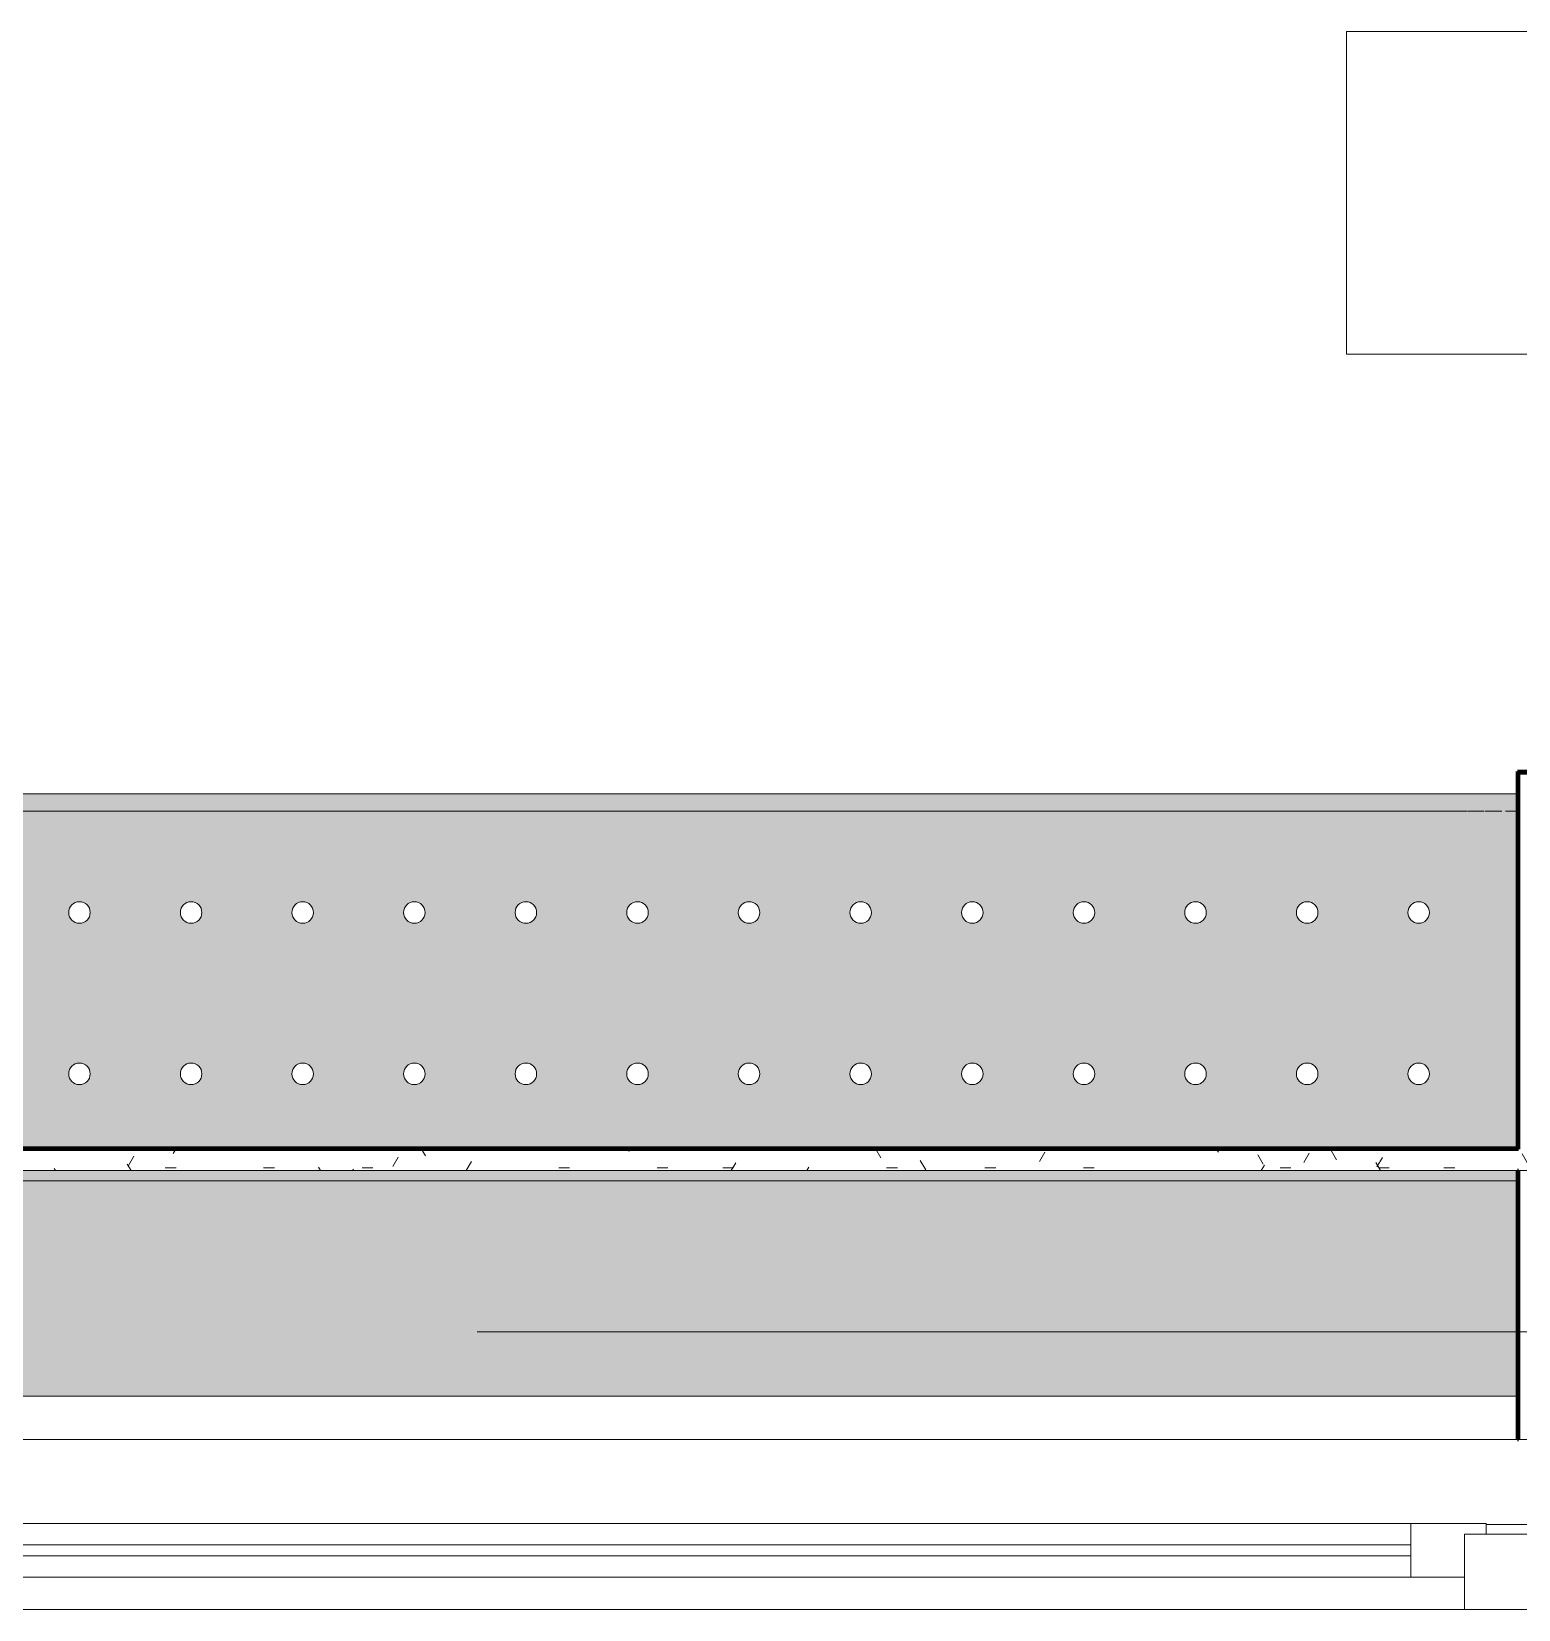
# Model space of a CAD drawing. Header units: millimetres. Extents: x 81731 to 272849, y -8553 to 29000.
# Drawn here: x 111128 to 112510, y -258 to 1209 of the extents above; entities that cross this region are included whole.
import ezdxf

# ---------------------------------------------------------------- set-up
doc = ezdxf.new("R2010")
doc.units = ezdxf.units.MM
doc.linetypes.add('Осевая', pattern=[3175, 635, -476.25, 1587.5, -476.25])
for name, color, linetype, lineweight in [('A-GLAZ', 7, 'Continuous', 9), ('A-GLAZ-1', 7, 'Continuous', 13), ('A-WALL-IDEN', 7, 'Continuous', 9), ('I-WALL', 7, 'Continuous', 9), ('Оси-2', 7, 'Осевая', 9)]:
    doc.layers.add(name, color=color, linetype=linetype, lineweight=lineweight)
for name, color, linetype, lineweight, true_color in [('A-WALL-1', 7, 'Continuous', 9, 0xc0c0c0), ('I-WALL-17', 7, 'Continuous', 80, 0xffd2ff), ('I-WALL-4', 7, 'Continuous', 9, 0xc0c0c0), ('I-WALL-7', 7, 'Continuous', 80, 0xff80c0), ('S-WALL-ANLY', 7, 'Continuous', 13, 0x008040), ('Знаки-1', 9, 'Continuous', 9, 0x808080), ('Знаки-2', 7, 'Continuous', 9, 0xc1bbaf), ('Знаки-4', 7, 'Continuous', 9, 0xaba79f), ('Знаки-5', 7, 'Continuous', 9, 0xd4ccbd), ('Знаки-6', 7, 'Continuous', 9, 0xd1cabb), ('Знаки-7', 7, 'Continuous', 9, 0xccc5b7)]:
    doc.layers.add(name, color=color, linetype=linetype, lineweight=lineweight, true_color=true_color)
doc.layers.add('Знаки-3', color=7, linetype='Continuous', lineweight=9, transparency=0.5)

# ---------------------------------------------------------------- blocks, each defined once
blk = doc.blocks.new('120_Окно_СКБ_2Ст_Фрамуга сверху - 120_Окно_СКБ_2Ст_2300х2500_h_ ДОО-22877051-План отделки стен 2 этажа в осях 23-33')
at = {"layer": 'A-GLAZ'}
for p, q in [((1150, 83), (-1150, 83)), ((-1080, 83), (1080, 83)), ((-1030, 33), (470, 33)), ((640, 33), (1030, 33)), ((470, 23), (-1030, 23)), ((1030, 23), (640, 23)), ((-1150, 13), (-1100, 13)), ((540, 13), (570, 13)), ((540, 13), (570, 13)), ((1100, 13), (1150, 13))]:
    blk.add_line(p, q, dxfattribs=at)
at = {"layer": 'A-GLAZ-1'}
for p, q in [((-1150, 13), (-1150, 83)), ((-1150, 83), (-1080, 83)), ((-1080, 83), (-1080, 13)), ((520, 13), (520, 83)), ((520, 83), (590, 83)), ((590, 83), (590, 13)), ((1080, 13), (1080, 83)), ((1080, 83), (1150, 83)), ((1150, 83), (1150, 13)), ((520, 53), (-1080, 53)), ((-1080, 53), (-1080, 13)), ((-1030, 3), (-1030, 53)), ((470, 3), (470, 53)), ((520, 13), (520, 53)), ((1080, 53), (590, 53)), ((590, 53), (590, 13)), ((640, 3), (640, 53)), ((1030, 3), (1030, 53)), ((1080, 13), (1080, 53)), ((-1080, 13), (-1150, 13)), ((-1080, 13), (-1100, 13)), ((-1100, 13), (-1100, 3)), ((-1100, 3), (540, 3)), ((540, 3), (-1100, 3)), ((590, 13), (520, 13)), ((540, 13), (520, 13)), ((540, 3), (540, 13)), ((590, 13), (570, 13)), ((570, 13), (570, 3)), ((570, 3), (1100, 3)), ((1100, 3), (570, 3)), ((1150, 13), (1080, 13)), ((1100, 13), (1080, 13)), ((1100, 3), (1100, 13))]:
    blk.add_line(p, q, dxfattribs=at)
blk = doc.blocks.new('Зашивка радиатора_ с перфорацией М7_1 - Зашивка радиатора_ с перфорацией М7_1-31137119-План отделки стен 2 этажа в осях 23-33')
at = {"layer": 'Знаки-3'}
for points in [[(1703.8, 380), (-370, 380), (-370, 180), (1889.8, 180), (1889.8, 380)], [(1877.3, -163.9), (-370, -163.9), (-370, -179.9), (1890, -179.9), (1890, -163.9), (1877.7, -163.9)], [(-235, -163.9), (-260, -164.5), (-259.3, -179.9), (-220, -179.9), (-220.7, -163.9), (-234.8, -163.9)], [(-235.6, -163.9), (-250, -163.9), (-249.7, -179.9), (-230, -179.9), (-230.3, -163.9), (-235, -163.9)], [(-160, -163.9), (-159.3, -179.9), (-120, -179.9), (-120.7, -163.9), (-159.3, -163.9)], [(-149.7, -163.9), (-150, -163.9), (-149.7, -179.9), (-130, -179.9), (-130.3, -163.9), (-148.7, -163.9)], [(-149.7, -163.9), (-150, -163.9), (-149.7, -179.9), (-130, -179.9), (-130.3, -163.9), (-148.7, -163.9)], [(-60, -163.9), (-59.3, -179.9), (-20, -179.9), (-20.7, -163.9), (-59.3, -163.9)], [(-49.7, -163.9), (-50, -163.9), (-49.7, -179.9), (-30, -179.9), (-30.3, -163.9), (-48.7, -163.9)], [(55, -163.9), (40, -163.9), (40.7, -179.9), (80, -179.9), (79.3, -163.9), (57.4, -163.9)], [(52.9, -163.9), (50, -163.9), (50.3, -179.9), (70, -179.9), (69.7, -163.9), (55, -163.9)], [(150.3, -163.9), (140, -163.9), (140.7, -179.9), (180, -179.9), (179.3, -163.9), (151.3, -163.9)], [(152.9, -163.9), (150, -163.9), (150.3, -179.9), (170, -179.9), (169.7, -163.9), (155, -163.9)], [(160, -163.9), (150, -163.9), (150.3, -179.9), (170, -179.9), (169.7, -163.9), (162.6, -163.9)], [(240, -163.9), (240.7, -179.9), (280, -179.9), (279.3, -163.9), (240.7, -163.9)], [(252.9, -163.9), (250, -163.9), (250.3, -179.9), (270, -179.9), (269.7, -163.9), (254.8, -163.9)], [(351.3, -163.9), (340, -163.9), (340.7, -179.9), (380, -179.9), (379.3, -163.9), (352.9, -163.9)], [(360, -163.9), (350, -163.9), (350.3, -179.9), (370, -179.9), (369.7, -163.9), (362.6, -163.9)], [(440, -163.9), (440.7, -179.9), (480, -179.9), (479.3, -163.9), (440.7, -163.9)], [(450.3, -163.9), (450, -163.9), (450.3, -179.9), (470, -179.9), (469.7, -163.9), (451.3, -163.9)], [(450.3, -163.9), (450, -163.9), (450.3, -179.9), (470, -179.9), (469.7, -163.9), (451.3, -163.9)], [(554.8, -163.9), (540, -163.9), (540.7, -179.9), (580, -179.9), (579.3, -163.9), (560, -163.9)], [(570, -163.9), (550, -163.9), (550.3, -179.9), (570, -179.9)], [(640, -163.9), (640.7, -179.9), (680, -179.9), (679.3, -163.9), (640.7, -163.9)], [(650.3, -163.9), (650, -163.9), (650.3, -179.9), (670, -179.9), (669.7, -163.9), (651.3, -163.9)], [(740, -163.9), (740.7, -179.9), (780, -179.9), (779.3, -163.9), (740.7, -163.9)], [(767.1, -163.9), (750, -163.9), (750.3, -179.9), (770, -179.9), (769.7, -163.9), (768.7, -163.9)], [(767.1, -163.9), (750, -163.9), (750.3, -179.9), (770, -179.9), (769.7, -163.9), (768.7, -163.9)], [(840, -163.9), (840.7, -179.9), (880, -179.9), (879.3, -163.9), (840.7, -163.9)], [(854.8, -163.9), (850, -163.9), (850.3, -179.9), (870, -179.9), (869.7, -163.9), (855, -163.9)], [(940, -163.9), (940.7, -179.9), (980, -179.9), (979.3, -163.9), (940.7, -163.9)], [(950.3, -163.9), (950, -163.9), (950.3, -179.9), (970, -179.9), (969.7, -163.9), (951.3, -163.9)]]:
    blk.add_hatch(color=256, dxfattribs=at).paths.add_polyline_path(points)
h = blk.add_hatch(color=256, dxfattribs=at)
h.paths.add_polyline_path([(1869.1, 170.4), (1889.8, 170.4), (1889.8, 179.9)])
h.paths.add_polyline_path([(1889.8, 180), (-370, 180), (-370, 170.4), (1869.1, 170.4), (1889.8, 180)])
h.paths.add_polyline_path([(-236.9, 150.4), (-370, 150.4), (-370, -179.9), (1890, -179.9), (1890, 150.4), (-235.6, 150.4)])
h.paths.add_polyline_path([(1382.5, 90.4), (1387.5, 89), (1391.2, 85.4), (1392.5, 80.4), (1391.2, 75.4), (1387.5, 71.7), (1382.5, 70.4), (1377.5, 71.7), (1373.8, 75.4), (1372.5, 80.4), (1373.8, 85.4), (1377.5, 89), (1380.6, 90.1)])
h.paths.add_polyline_path([(1797.5, 90.4), (1802.5, 89), (1806.2, 85.4), (1807.5, 80.4), (1806.2, 75.4), (1802.5, 71.7), (1797.5, 70.4), (1792.5, 71.7), (1788.8, 75.4), (1787.5, 80.4), (1788.8, 85.4), (1792.5, 89), (1794.9, 90)])
h.paths.add_polyline_path([(863.7, 90.4), (868.7, 89), (872.4, 85.4), (873.7, 80.4), (872.4, 75.4), (868.7, 71.7), (863.7, 70.4), (858.7, 71.7), (855.1, 75.4), (853.7, 80.4), (855.1, 85.4), (858.7, 89), (861.2, 90)])
h.paths.add_polyline_path([(1175, 90.4), (1180, 89), (1183.7, 85.4), (1185, 80.4), (1183.7, 75.4), (1180, 71.7), (1175, 70.4), (1170, 71.7), (1166.3, 75.4), (1165, 80.4), (1166.3, 85.4), (1170, 89), (1172.4, 90)])
h.paths.add_polyline_path([(1693.7, 90.4), (1698.7, 89), (1702.4, 85.4), (1703.7, 80.4), (1702.4, 75.4), (1698.7, 71.7), (1693.7, 70.4), (1688.7, 71.7), (1685.1, 75.4), (1683.7, 80.4), (1685.1, 85.4), (1688.7, 89), (1691.2, 90)])
h.paths.add_polyline_path([(967.5, 90.4), (972.5, 89), (976.2, 85.4), (977.5, 80.4), (976.2, 75.4), (972.5, 71.7), (967.5, 70.4), (962.5, 71.7), (958.8, 75.4), (957.5, 80.4), (958.8, 85.4), (962.5, 89), (964.9, 90)])
h.paths.add_polyline_path([(1486.2, 90.4), (1491.2, 89), (1494.9, 85.4), (1496.2, 80.4), (1494.9, 75.4), (1491.2, 71.7), (1486.2, 70.4), (1481.2, 71.7), (1477.6, 75.4), (1476.2, 80.4), (1477.6, 85.4), (1481.2, 89), (1483.7, 90)])
h.paths.add_polyline_path([(1590, 90.4), (1595, 89), (1598.7, 85.4), (1600, 80.4), (1598.7, 75.4), (1595, 71.7), (1590, 70.4), (1585, 71.7), (1581.3, 75.4), (1580, 80.4), (1581.3, 85.4), (1585, 89), (1587.4, 90)])
h.paths.add_polyline_path([(1278.7, 90.4), (1283.7, 89), (1287.4, 85.4), (1288.7, 80.4), (1287.4, 75.4), (1283.7, 71.7), (1278.7, 70.4), (1273.7, 71.7), (1270.1, 75.4), (1268.7, 80.4), (1270.1, 85.4), (1273.7, 89), (1276.2, 90)])
h.paths.add_polyline_path([(1071.2, 90.4), (1076.2, 89), (1079.9, 85.4), (1081.2, 80.4), (1079.9, 75.4), (1076.2, 71.7), (1071.2, 70.4), (1066.2, 71.7), (1062.6, 75.4), (1061.2, 80.4), (1062.6, 85.4), (1066.2, 89), (1068.7, 90)])
h.paths.add_polyline_path([(33.7, 90.4), (38.7, 89), (42.4, 85.4), (43.7, 80.4), (42.4, 75.4), (38.7, 71.7), (33.7, 70.4), (28.7, 71.7), (25.1, 75.4), (23.7, 80.4), (25.1, 85.4), (28.7, 89), (31.2, 90)])
h.paths.add_polyline_path([(448.7, 90.4), (453.7, 89), (457.4, 85.4), (458.7, 80.4), (457.4, 75.4), (453.7, 71.7), (448.7, 70.4), (443.7, 71.7), (440.1, 75.4), (438.7, 80.4), (440.1, 85.4), (443.7, 89), (446.2, 90)])
h.paths.add_polyline_path([(241.2, 90.4), (246.2, 89), (249.9, 85.4), (251.2, 80.4), (249.9, 75.4), (246.2, 71.7), (241.2, 70.4), (236.2, 71.7), (232.6, 75.4), (231.2, 80.4), (232.6, 85.4), (236.2, 89), (238.7, 90)])
h.paths.add_polyline_path([(137.5, 90.4), (142.5, 89), (146.2, 85.4), (147.5, 80.4), (146.2, 75.4), (142.5, 71.7), (137.5, 70.4), (132.5, 71.7), (128.8, 75.4), (127.5, 80.4), (128.8, 85.4), (132.5, 89), (134.9, 90)])
h.paths.add_polyline_path([(-70, 90.4), (-65, 89), (-61.3, 85.4), (-60, 80.4), (-61.3, 75.4), (-65, 71.7), (-70, 70.4), (-75, 71.7), (-78.7, 75.4), (-80, 80.4), (-78.7, 85.4), (-75, 89), (-72.6, 90)])
h.paths.add_polyline_path([(760, 90.4), (765, 89), (768.7, 85.4), (770, 80.4), (768.7, 75.4), (765, 71.7), (760, 70.4), (755, 71.7), (751.3, 75.4), (750, 80.4), (751.3, 85.4), (755, 89), (757.4, 90)])
h.paths.add_polyline_path([(552.5, 90.4), (557.5, 89), (561.2, 85.4), (562.5, 80.4), (561.2, 75.4), (557.5, 71.7), (552.5, 70.4), (547.5, 71.7), (543.8, 75.4), (542.5, 80.4), (543.8, 85.4), (547.5, 89), (549.9, 90)])
h.paths.add_polyline_path([(-173.8, 90.4), (-168.8, 89), (-165.1, 85.4), (-163.8, 80.4), (-165.1, 75.4), (-168.8, 71.7), (-173.8, 70.4), (-178.8, 71.7), (-182.4, 75.4), (-183.8, 80.4), (-182.4, 85.4), (-178.8, 89), (-176.3, 90)])
h.paths.add_polyline_path([(345, 90.4), (350, 89), (353.7, 85.4), (355, 80.4), (353.7, 75.4), (350, 71.7), (345, 70.4), (340, 71.7), (336.3, 75.4), (335, 80.4), (336.3, 85.4), (340, 89), (342.4, 90)])
h.paths.add_polyline_path([(656.2, 90.4), (661.2, 89), (664.9, 85.4), (666.2, 80.4), (664.9, 75.4), (661.2, 71.7), (656.2, 70.4), (651.2, 71.7), (647.6, 75.4), (646.2, 80.4), (647.6, 85.4), (651.2, 89), (653.7, 90)])
h.paths.add_polyline_path([(-277.5, 90.4), (-272.5, 89), (-268.8, 85.4), (-267.5, 80.4), (-268.8, 75.4), (-272.5, 71.7), (-277.5, 70.4), (-282.5, 71.7), (-286.2, 75.4), (-287.5, 80.4), (-286.2, 85.4), (-282.5, 89), (-280.1, 90)])
h.paths.add_polyline_path([(1797.5, -59.6), (1802.5, -61), (1806.2, -64.6), (1807.5, -69.6), (1806.1, -74.8), (1802.5, -78.3), (1797.5, -79.6), (1792.5, -78.3), (1788.8, -74.6), (1787.5, -69.6), (1788.8, -64.6), (1792.5, -61), (1794.9, -60)])
h.paths.add_polyline_path([(1175, -59.6), (1180, -61), (1183.7, -64.6), (1185, -69.6), (1183.6, -74.8), (1180, -78.3), (1175, -79.6), (1170, -78.3), (1166.3, -74.6), (1165, -69.6), (1166.3, -64.6), (1170, -61), (1172.4, -60)])
h.paths.add_polyline_path([(1278.7, -59.6), (1283.7, -61), (1287.4, -64.6), (1288.7, -69.6), (1287.3, -74.8), (1283.7, -78.3), (1278.7, -79.6), (1273.7, -78.3), (1270.1, -74.6), (1268.7, -69.6), (1270.1, -64.6), (1273.7, -61), (1276.2, -60)])
h.paths.add_polyline_path([(1486.2, -59.6), (1491.2, -61), (1494.9, -64.6), (1496.2, -69.6), (1494.8, -74.8), (1491.2, -78.3), (1486.2, -79.6), (1481.2, -78.3), (1477.6, -74.6), (1476.2, -69.6), (1477.6, -64.6), (1481.2, -61), (1483.7, -60)])
h.paths.add_polyline_path([(1590, -59.6), (1595, -61), (1598.7, -64.6), (1600, -69.6), (1598.6, -74.8), (1595, -78.3), (1590, -79.6), (1585, -78.3), (1581.3, -74.6), (1580, -69.6), (1581.3, -64.6), (1585, -61), (1587.4, -60)])
h.paths.add_polyline_path([(760, -59.6), (765, -61), (768.7, -64.6), (770, -69.6), (768.6, -74.8), (765, -78.3), (760, -79.6), (755, -78.3), (751.3, -74.6), (750, -69.6), (751.3, -64.6), (755, -61), (757.4, -60)])
h.paths.add_polyline_path([(863.7, -59.6), (868.7, -61), (872.4, -64.6), (873.7, -69.6), (872.3, -74.8), (868.7, -78.3), (863.7, -79.6), (858.7, -78.3), (855.1, -74.6), (853.7, -69.6), (855.1, -64.6), (858.7, -61), (861.2, -60)])
h.paths.add_polyline_path([(1382.5, -59.6), (1387.5, -61), (1391.2, -64.6), (1392.5, -69.6), (1391.1, -74.8), (1387.5, -78.3), (1382.5, -79.6), (1377.5, -78.3), (1373.8, -74.6), (1372.5, -69.6), (1373.8, -64.6), (1377.5, -61), (1380.6, -59.9)])
h.paths.add_polyline_path([(1693.7, -59.6), (1698.7, -61), (1702.4, -64.6), (1703.7, -69.6), (1702.3, -74.8), (1698.7, -78.3), (1693.7, -79.6), (1688.7, -78.3), (1685.1, -74.6), (1683.7, -69.6), (1685.1, -64.6), (1688.7, -61), (1691.2, -60)])
h.paths.add_polyline_path([(967.5, -59.6), (972.5, -61), (976.2, -64.6), (977.5, -69.6), (976.1, -74.8), (972.5, -78.3), (967.5, -79.6), (962.5, -78.3), (958.8, -74.6), (957.5, -69.6), (958.8, -64.6), (962.5, -61), (964.9, -60)])
h.paths.add_polyline_path([(1071.2, -59.6), (1076.2, -61), (1079.9, -64.6), (1081.2, -69.6), (1079.8, -74.8), (1076.2, -78.3), (1071.2, -79.6), (1066.2, -78.3), (1062.6, -74.6), (1061.2, -69.6), (1062.6, -64.6), (1066.2, -61), (1068.7, -60)])
h.paths.add_polyline_path([(-70, -59.6), (-65, -61), (-61.3, -64.6), (-60, -69.6), (-61.4, -74.8), (-65, -78.3), (-70, -79.6), (-75, -78.3), (-78.7, -74.6), (-80, -69.6), (-78.7, -64.6), (-75, -61), (-72.6, -60)])
h.paths.add_polyline_path([(448.7, -59.6), (453.7, -61), (457.4, -64.6), (458.7, -69.6), (457.3, -74.8), (453.7, -78.3), (448.7, -79.6), (443.7, -78.3), (440.1, -74.6), (438.7, -69.6), (440.1, -64.6), (443.7, -61), (446.2, -60)])
h.paths.add_polyline_path([(-277.5, -59.6), (-272.5, -61), (-268.8, -64.6), (-267.5, -69.6), (-268.9, -74.8), (-272.5, -78.3), (-277.5, -79.6), (-282.5, -78.3), (-286.2, -74.6), (-287.5, -69.6), (-286.2, -64.6), (-282.5, -61), (-280.1, -60)])
h.paths.add_polyline_path([(345, -59.6), (350, -61), (353.7, -64.6), (355, -69.6), (353.6, -74.8), (350, -78.3), (345, -79.6), (340, -78.3), (336.3, -74.6), (335, -69.6), (336.3, -64.6), (340, -61), (342.4, -60)])
h.paths.add_polyline_path([(137.5, -59.6), (142.5, -61), (146.2, -64.6), (147.5, -69.6), (146.1, -74.8), (142.5, -78.3), (137.5, -79.6), (132.5, -78.3), (128.8, -74.6), (127.5, -69.6), (128.8, -64.6), (132.5, -61), (134.9, -60)])
h.paths.add_polyline_path([(241.2, -59.6), (246.2, -61), (249.9, -64.6), (251.2, -69.6), (249.8, -74.8), (246.2, -78.3), (241.2, -79.6), (236.2, -78.3), (232.6, -74.6), (231.2, -69.6), (232.6, -64.6), (236.2, -61), (238.7, -60)])
h.paths.add_polyline_path([(-173.8, -59.6), (-168.8, -61), (-165.1, -64.6), (-163.8, -69.6), (-165.2, -74.8), (-168.8, -78.3), (-173.8, -79.6), (-178.8, -78.3), (-182.4, -74.6), (-183.8, -69.6), (-182.4, -64.6), (-178.8, -61), (-176.3, -60)])
h.paths.add_polyline_path([(656.2, -59.6), (661.2, -61), (664.9, -64.6), (666.2, -69.6), (664.8, -74.8), (661.2, -78.3), (656.2, -79.6), (651.2, -78.3), (647.6, -74.6), (646.2, -69.6), (647.6, -64.6), (651.2, -61), (653.7, -60)])
h.paths.add_polyline_path([(33.7, -59.6), (38.7, -61), (42.4, -64.6), (43.7, -69.6), (42.3, -74.8), (38.7, -78.3), (33.7, -79.6), (28.7, -78.3), (25.1, -74.6), (23.7, -69.6), (25.1, -64.6), (28.7, -61), (31.2, -60)])
h.paths.add_polyline_path([(552.5, -59.6), (557.5, -61), (561.2, -64.6), (562.5, -69.6), (561.1, -74.8), (557.5, -78.3), (552.5, -79.6), (547.5, -78.3), (543.8, -74.6), (542.5, -69.6), (543.8, -64.6), (547.5, -61), (549.9, -60)])
at = {"layer": 'Знаки-1'}
for p, q in [((1889.8, 380), (-370, 380)), ((-370, 380), (-370, 180)), ((-370, 180), (1889.8, 180)), ((1889.8, 180), (-370, 180)), ((-370, 180), (-370, 170.4)), ((-370, 150.4), (-370, -179.9)), ((-370, -179.9), (1890, -179.9))]:
    blk.add_line(p, q, dxfattribs=at)
for centre, start, end in [((-277.5, 80.4), 0, 180), ((-173.8, 80.4), 0, 180), ((-70, 80.4), 0, 180), ((33.7, 80.4), 0, 180), ((137.5, 80.4), 0, 180), ((241.2, 80.4), 0, 180), ((345, 80.4), 0, 180), ((448.7, 80.4), 0, 180), ((552.5, 80.4), 0, 180), ((656.2, 80.4), 0, 180), ((760, 80.4), 0, 180), ((863.7, 80.4), 0, 180), ((967.5, 80.4), 0, 180), ((-277.5, 80.4), 180, 360), ((-173.8, 80.4), 180, 0), ((-70, 80.4), 180, 0), ((33.7, 80.4), 180, 360), ((137.5, 80.4), 180, 0), ((241.2, 80.4), 180, 0), ((345, 80.4), 180, 0), ((448.7, 80.4), 180, 0), ((552.5, 80.4), 180, 360), ((656.2, 80.4), 180, 0), ((760, 80.4), 180, 0), ((863.7, 80.4), 180, 0), ((967.5, 80.4), 180, 0), ((-277.5, -69.6), 0, 180), ((-277.5, -69.6), 180, 0), ((-173.8, -69.6), 0, 180), ((-173.8, -69.6), 180, 0), ((-70, -69.6), 0, 180), ((-70, -69.6), 180, 0), ((33.7, -69.6), 0, 180), ((33.7, -69.6), 180, 0), ((137.5, -69.6), 0, 180), ((137.5, -69.6), 180, 0), ((241.2, -69.6), 0, 180), ((241.2, -69.6), 180, 0), ((345, -69.6), 0, 180), ((345, -69.6), 180, 0), ((448.7, -69.6), 0, 180), ((448.7, -69.6), 180, 0), ((552.5, -69.6), 0, 180), ((552.5, -69.6), 180, 0), ((656.2, -69.6), 0, 180), ((656.2, -69.6), 180, 0), ((760, -69.6), 0, 180), ((760, -69.6), 180, 0), ((863.7, -69.6), 0, 180), ((863.7, -69.6), 180, 0), ((967.5, -69.6), 0, 180), ((967.5, -69.6), 180, 0)]:
    blk.add_arc(centre, 10, start, end, dxfattribs=at)
at = {"layer": 'Знаки-2'}
for p, q in [((1889.8, 180), (-370, 180)), ((-370, 180), (1889.8, 180)), ((-358.3, -163.9), (-370, -163.9)), ((-370, -163.9), (-370, -179.9)), ((-339.2, -163.9), (-354.9, -163.9)), ((-322.7, -163.9), (-338.4, -163.9)), ((-260, -163.9), (-322.1, -163.9)), ((-260, -163.9), (-250, -163.9)), ((-250, -163.9), (-260, -163.9)), ((-250, -163.9), (-249.7, -163.9)), ((-248.7, -163.9), (-250, -163.9)), ((-249.7, -163.9), (-240, -163.9)), ((-240, -163.9), (-248.7, -163.9)), ((-239.4, -163.9), (-230.3, -163.9)), ((-237.4, -163.9), (-239.4, -163.9)), ((-230, -163.9), (-237.4, -163.9)), ((-230.3, -163.9), (-230, -163.9)), ((-230, -163.9), (-222.8, -163.9)), ((-222.8, -163.9), (-230, -163.9)), ((-222.7, -163.9), (-220, -163.9)), ((-220, -163.9), (-222.7, -163.9)), ((-160, -163.9), (-220, -163.9)), ((-160, -163.9), (-150, -163.9)), ((-157.3, -163.9), (-160, -163.9)), ((-150, -163.9), (-157.3, -163.9)), ((-150, -163.9), (-147.1, -163.9)), ((-130, -163.9), (-150, -163.9)), ((-147.1, -163.9), (-135, -163.9)), ((-135, -163.9), (-132.9, -163.9)), ((-132.9, -163.9), (-130, -163.9)), ((-130, -163.9), (-120, -163.9)), ((-120.7, -163.9), (-130, -163.9)), ((-120, -163.9), (-120.7, -163.9)), ((-60, -163.9), (-120, -163.9)), ((-60, -163.9), (-54.1, -163.9)), ((-20, -163.9), (-60, -163.9)), ((-54.1, -163.9), (-20, -163.9)), ((40, -163.9), (-20, -163.9)), ((40, -163.9), (45.9, -163.9)), ((50, -163.9), (40, -163.9)), ((45.9, -163.9), (50, -163.9)), ((50, -163.9), (70, -163.9)), ((50.3, -163.9), (50, -163.9)), ((57.4, -163.9), (50.3, -163.9)), ((70, -163.9), (57.4, -163.9)), ((70, -163.9), (79.3, -163.9)), ((74.1, -163.9), (70, -163.9)), ((80, -163.9), (74.1, -163.9)), ((79.3, -163.9), (80, -163.9)), ((140, -163.9), (80, -163.9)), ((140, -163.9), (150, -163.9)), ((142.7, -163.9), (140, -163.9)), ((150, -163.9), (142.7, -163.9)), ((150, -163.9), (152.9, -163.9)), ((170, -163.9), (150, -163.9)), ((152.9, -163.9), (170, -163.9)), ((170, -163.9), (180, -163.9)), ((179.3, -163.9), (170, -163.9)), ((180, -163.9), (179.3, -163.9)), ((240, -163.9), (180, -163.9)), ((240, -163.9), (245.9, -163.9)), ((254.8, -163.9), (240, -163.9)), ((245.9, -163.9), (270, -163.9)), ((277.3, -163.9), (254.8, -163.9)), ((270, -163.9), (280, -163.9)), ((280, -163.9), (277.3, -163.9)), ((340, -163.9), (280, -163.9)), ((340, -163.9), (340.7, -163.9)), ((350, -163.9), (340, -163.9)), ((340.7, -163.9), (350, -163.9)), ((350, -163.9), (367.1, -163.9)), ((362.6, -163.9), (350, -163.9)), ((369.7, -163.9), (362.6, -163.9)), ((367.1, -163.9), (370, -163.9)), ((370, -163.9), (369.7, -163.9)), ((370, -163.9), (380, -163.9)), ((380, -163.9), (370, -163.9)), ((440, -163.9), (380, -163.9)), ((440, -163.9), (440.7, -163.9)), ((450, -163.9), (440, -163.9)), ((440.7, -163.9), (450, -163.9)), ((450, -163.9), (470, -163.9)), ((452.9, -163.9), (450, -163.9)), ((462.6, -163.9), (452.9, -163.9)), ((470, -163.9), (462.6, -163.9)), ((470, -163.9), (480, -163.9)), ((480, -163.9), (470, -163.9)), ((540, -163.9), (480, -163.9)), ((540, -163.9), (574.1, -163.9)), ((565.2, -163.9), (540, -163.9)), ((579.3, -163.9), (565.2, -163.9)), ((574.1, -163.9), (580, -163.9)), ((580, -163.9), (579.3, -163.9)), ((640, -163.9), (580, -163.9)), ((640, -163.9), (650, -163.9)), ((650, -163.9), (640, -163.9)), ((650, -163.9), (650.3, -163.9)), ((670, -163.9), (650, -163.9)), ((650.3, -163.9), (657.4, -163.9)), ((657.4, -163.9), (667.1, -163.9)), ((667.1, -163.9), (670, -163.9)), ((670, -163.9), (680, -163.9)), ((680, -163.9), (670, -163.9)), ((740, -163.9), (680, -163.9)), ((740, -163.9), (750, -163.9)), ((750, -163.9), (740, -163.9)), ((750, -163.9), (767.1, -163.9)), ((762.6, -163.9), (750, -163.9)), ((769.7, -163.9), (762.6, -163.9)), ((767.1, -163.9), (770, -163.9)), ((770, -163.9), (769.7, -163.9)), ((770, -163.9), (780, -163.9)), ((780, -163.9), (770, -163.9)), ((840, -163.9), (780, -163.9)), ((840, -163.9), (840.7, -163.9)), ((880, -163.9), (840, -163.9)), ((840.7, -163.9), (860, -163.9)), ((860, -163.9), (879.3, -163.9)), ((879.3, -163.9), (880, -163.9)), ((940, -163.9), (880, -163.9)), ((940, -163.9), (950, -163.9)), ((940.7, -163.9), (940, -163.9)), ((950, -163.9), (940.7, -163.9)), ((950, -163.9), (952.9, -163.9)), ((970, -163.9), (950, -163.9)), ((952.9, -163.9), (970, -163.9)), ((970, -163.9), (980, -163.9)), ((974.1, -163.9), (970, -163.9)), ((980, -163.9), (974.1, -163.9)), ((1040, -163.9), (980, -163.9)), ((-370, -179.9), (-260, -179.9)), ((-260, -179.9), (-250, -179.9)), ((-254.1, -179.9), (-260, -179.9)), ((-250, -179.9), (-254.1, -179.9)), ((-250, -179.9), (-249.7, -179.9)), ((-230, -179.9), (-250, -179.9)), ((-249.7, -179.9), (-242.6, -179.9)), ((-242.6, -179.9), (-230, -179.9)), ((-230, -179.9), (-220, -179.9)), ((-220, -179.9), (-230, -179.9)), ((-220, -179.9), (-160, -179.9)), ((-160, -179.9), (-154.1, -179.9)), ((-154.1, -179.9), (-160, -179.9)), ((-154.1, -179.9), (-150, -179.9)), ((-150, -179.9), (-154.1, -179.9)), ((-150, -179.9), (-142.6, -179.9)), ((-148.7, -179.9), (-150, -179.9)), ((-137.4, -179.9), (-148.7, -179.9)), ((-142.6, -179.9), (-140, -179.9)), ((-140, -179.9), (-130.3, -179.9)), ((-130, -179.9), (-137.4, -179.9)), ((-130.3, -179.9), (-130, -179.9)), ((-130, -179.9), (-120, -179.9)), ((-120, -179.9), (-130, -179.9)), ((-120, -179.9), (-60, -179.9)), ((-60, -179.9), (-54.1, -179.9)), ((-20, -179.9), (-60, -179.9)), ((-54.1, -179.9), (-20, -179.9)), ((-20, -179.9), (40, -179.9)), ((40, -179.9), (50, -179.9)), ((45.9, -179.9), (40, -179.9)), ((50, -179.9), (45.9, -179.9)), ((50, -179.9), (70, -179.9)), ((52.9, -179.9), (50, -179.9)), ((70, -179.9), (52.9, -179.9)), ((70, -179.9), (74.1, -179.9)), ((79.3, -179.9), (70, -179.9)), ((74.1, -179.9), (80, -179.9)), ((80, -179.9), (79.3, -179.9)), ((80, -179.9), (140, -179.9)), ((140, -179.9), (150, -179.9)), ((145.9, -179.9), (140, -179.9)), ((150, -179.9), (145.9, -179.9)), ((150, -179.9), (150.3, -179.9)), ((170, -179.9), (150, -179.9)), ((150.3, -179.9), (157.4, -179.9)), ((157.4, -179.9), (170, -179.9)), ((170, -179.9), (174.1, -179.9)), ((179.3, -179.9), (170, -179.9)), ((174.1, -179.9), (180, -179.9)), ((180, -179.9), (179.3, -179.9)), ((180, -179.9), (240, -179.9)), ((240, -179.9), (280, -179.9)), ((245.9, -179.9), (240, -179.9)), ((280, -179.9), (245.9, -179.9)), ((280, -179.9), (340, -179.9)), ((340, -179.9), (340.7, -179.9)), ((350, -179.9), (340, -179.9)), ((340.7, -179.9), (350, -179.9)), ((350, -179.9), (370, -179.9)), ((357.4, -179.9), (350, -179.9)), ((369.7, -179.9), (357.4, -179.9)), ((370, -179.9), (369.7, -179.9)), ((370, -179.9), (374.1, -179.9)), ((380, -179.9), (370, -179.9)), ((374.1, -179.9), (380, -179.9)), ((380, -179.9), (440, -179.9)), ((440, -179.9), (442.7, -179.9)), ((450, -179.9), (440, -179.9)), ((442.7, -179.9), (445.9, -179.9)), ((445.9, -179.9), (450, -179.9)), ((450, -179.9), (457.4, -179.9)), ((452.9, -179.9), (450, -179.9)), ((467.1, -179.9), (452.9, -179.9)), ((457.4, -179.9), (468.7, -179.9)), ((470, -179.9), (467.1, -179.9)), ((468.7, -179.9), (470, -179.9)), ((470, -179.9), (480, -179.9)), ((480, -179.9), (470, -179.9)), ((480, -179.9), (540, -179.9)), ((540, -179.9), (579.3, -179.9)), ((554.8, -179.9), (540, -179.9)), ((574.1, -179.9), (554.8, -179.9)), ((580, -179.9), (574.1, -179.9)), ((579.3, -179.9), (580, -179.9)), ((580, -179.9), (640, -179.9)), ((640, -179.9), (650, -179.9)), ((650, -179.9), (640, -179.9)), ((650, -179.9), (652.9, -179.9)), ((670, -179.9), (650, -179.9)), ((652.9, -179.9), (662.6, -179.9)), ((662.6, -179.9), (669.7, -179.9)), ((669.7, -179.9), (670, -179.9)), ((670, -179.9), (680, -179.9)), ((680, -179.9), (670, -179.9)), ((680, -179.9), (740, -179.9)), ((740, -179.9), (750, -179.9)), ((740.7, -179.9), (740, -179.9)), ((750, -179.9), (740.7, -179.9)), ((750, -179.9), (770, -179.9)), ((750.3, -179.9), (750, -179.9)), ((760, -179.9), (750.3, -179.9)), ((769.7, -179.9), (760, -179.9)), ((770, -179.9), (769.7, -179.9)), ((770, -179.9), (774.1, -179.9)), ((777.3, -179.9), (770, -179.9)), ((774.1, -179.9), (780, -179.9)), ((780, -179.9), (777.3, -179.9)), ((780, -179.9), (840, -179.9)), ((840, -179.9), (850, -179.9)), ((880, -179.9), (840, -179.9)), ((850, -179.9), (874.1, -179.9)), ((874.1, -179.9), (877.3, -179.9)), ((877.3, -179.9), (880, -179.9)), ((880, -179.9), (940, -179.9)), ((940, -179.9), (950, -179.9)), ((942.7, -179.9), (940, -179.9)), ((950, -179.9), (942.7, -179.9)), ((950, -179.9), (951.3, -179.9)), ((970, -179.9), (950, -179.9)), ((951.3, -179.9), (952.9, -179.9)), ((952.9, -179.9), (970, -179.9)), ((970, -179.9), (980, -179.9)), ((977.3, -179.9), (970, -179.9)), ((980, -179.9), (977.3, -179.9)), ((980, -179.9), (1040, -179.9))]:
    blk.add_line(p, q, dxfattribs=at)
at = {"layer": 'Знаки-4'}
for p, q in [((-370, 180), (-370, 380)), ((-370, 380), (1889.8, 380)), ((-370, 170.4), (-370, 180)), ((-370, -179.9), (-370, 150.4)), ((-370, -163.9), (-358.3, -163.9)), ((-370, -163.9), (-370, -179.9)), ((-354.9, -163.9), (-339.2, -163.9)), ((-338.4, -163.9), (-322.7, -163.9)), ((-322.1, -163.9), (1842.1, -163.9)), ((1890, -179.9), (-370, -179.9)), ((1888, -179.9), (-370, -179.9))]:
    blk.add_line(p, q, dxfattribs=at)
for centre, start, end in [((-277.5, 80.4), 0, 180), ((-173.8, 80.4), 0, 180), ((-70, 80.4), 0, 180), ((33.7, 80.4), 0, 180), ((137.5, 80.4), 0, 180), ((241.2, 80.4), 0, 180), ((345, 80.4), 0, 180), ((448.7, 80.4), 0, 180), ((552.5, 80.4), 0, 180), ((656.2, 80.4), 0, 180), ((760, 80.4), 0, 180), ((863.7, 80.4), 0, 180), ((967.5, 80.4), 0, 180), ((-277.5, 80.4), 180, 360), ((-173.8, 80.4), 180, 360), ((-70, 80.4), 180, 360), ((33.7, 80.4), 180, 360), ((137.5, 80.4), 180, 360), ((241.2, 80.4), 180, 0), ((345, 80.4), 180, 360), ((448.7, 80.4), 180, 0), ((552.5, 80.4), 180, 360), ((656.2, 80.4), 180, 360), ((760, 80.4), 180, 360), ((863.7, 80.4), 180, 360), ((967.5, 80.4), 180, 0), ((-277.5, -69.6), 0, 180), ((-277.5, -69.6), 180, 360), ((-173.8, -69.6), 0, 180), ((-173.8, -69.6), 180, 360), ((-70, -69.6), 0, 180), ((-70, -69.6), 180, 360), ((33.7, -69.6), 0, 180), ((33.7, -69.6), 180, 360), ((137.5, -69.6), 0, 180), ((137.5, -69.6), 180, 360), ((241.2, -69.6), 0, 180), ((241.2, -69.6), 180, 360), ((345, -69.6), 0, 180), ((345, -69.6), 180, 360), ((448.7, -69.6), 0, 180), ((448.7, -69.6), 180, 360), ((552.5, -69.6), 0, 180), ((552.5, -69.6), 180, 360), ((656.2, -69.6), 0, 180), ((656.2, -69.6), 180, 360), ((760, -69.6), 0, 180), ((760, -69.6), 180, 360), ((863.7, -69.6), 0, 180), ((863.7, -69.6), 180, 360), ((967.5, -69.6), 0, 180), ((967.5, -69.6), 180, 360)]:
    blk.add_arc(centre, 10, start, end, dxfattribs=at)
at = {"layer": 'Знаки-5'}
for p, q in [((-145.2, -163.9), (-148.7, -163.9)), ((-135, -163.9), (-145, -163.9)), ((-131.3, -163.9), (-134.8, -163.9)), ((154.8, -163.9), (151.3, -163.9)), ((165, -163.9), (155, -163.9)), ((168.7, -163.9), (165.2, -163.9)), ((454.8, -163.9), (451.3, -163.9)), ((465, -163.9), (455, -163.9)), ((468.7, -163.9), (465.2, -163.9)), ((754.8, -163.9), (751.3, -163.9)), ((765, -163.9), (755, -163.9)), ((768.7, -163.9), (765.2, -163.9)), ((-148.7, -179.9), (-145.2, -179.9)), ((-145, -179.9), (-135, -179.9)), ((-134.8, -179.9), (-131.3, -179.9)), ((151.3, -179.9), (154.8, -179.9)), ((155, -179.9), (165, -179.9)), ((165.2, -179.9), (168.7, -179.9)), ((451.3, -179.9), (454.8, -179.9)), ((455, -179.9), (465, -179.9)), ((465.2, -179.9), (468.7, -179.9)), ((751.3, -179.9), (754.8, -179.9)), ((755, -179.9), (765, -179.9)), ((765.2, -179.9), (768.7, -179.9))]:
    blk.add_line(p, q, dxfattribs=at)
at = {"layer": 'Знаки-6'}
for p, q in [((-245.2, -163.9), (-248.7, -163.9)), ((-240, -163.9), (-245, -163.9)), ((-235.6, -163.9), (-239.4, -163.9)), ((-231.3, -163.9), (-234.8, -163.9)), ((-148.7, -163.9), (-145.2, -163.9)), ((-145.2, -163.9), (-148.7, -163.9)), ((-145, -163.9), (-135, -163.9)), ((-135, -163.9), (-145, -163.9)), ((-134.8, -163.9), (-131.3, -163.9)), ((-131.3, -163.9), (-134.8, -163.9)), ((-45.2, -163.9), (-48.7, -163.9)), ((-35, -163.9), (-45, -163.9)), ((-31.3, -163.9), (-34.8, -163.9)), ((54.8, -163.9), (51.3, -163.9)), ((65, -163.9), (55, -163.9)), ((68.7, -163.9), (65.2, -163.9)), ((151.3, -163.9), (154.8, -163.9)), ((154.8, -163.9), (151.3, -163.9)), ((155, -163.9), (165, -163.9)), ((165, -163.9), (155, -163.9)), ((165.2, -163.9), (168.7, -163.9)), ((168.7, -163.9), (165.2, -163.9)), ((254.8, -163.9), (251.3, -163.9)), ((265, -163.9), (255, -163.9)), ((268.7, -163.9), (265.2, -163.9)), ((354.8, -163.9), (351.3, -163.9)), ((365, -163.9), (355, -163.9)), ((368.7, -163.9), (365.2, -163.9)), ((451.3, -163.9), (454.8, -163.9)), ((454.8, -163.9), (451.3, -163.9)), ((455, -163.9), (460, -163.9)), ((465, -163.9), (455, -163.9)), ((460, -163.9), (465, -163.9)), ((465.2, -163.9), (468.7, -163.9)), ((468.7, -163.9), (465.2, -163.9)), ((554.8, -163.9), (551.3, -163.9)), ((565, -163.9), (555, -163.9)), ((568.7, -163.9), (565.2, -163.9)), ((654.8, -163.9), (651.3, -163.9)), ((665, -163.9), (655, -163.9)), ((668.7, -163.9), (665.2, -163.9)), ((751.3, -163.9), (754.8, -163.9)), ((754.8, -163.9), (751.3, -163.9)), ((755, -163.9), (765, -163.9)), ((765, -163.9), (755, -163.9)), ((765.2, -163.9), (768.7, -163.9)), ((768.7, -163.9), (765.2, -163.9)), ((854.8, -163.9), (851.3, -163.9)), ((865, -163.9), (855, -163.9)), ((868.7, -163.9), (865.2, -163.9)), ((954.8, -163.9), (951.3, -163.9)), ((965, -163.9), (955, -163.9)), ((968.7, -163.9), (965.2, -163.9)), ((-248.7, -179.9), (-245.2, -179.9)), ((-245, -179.9), (-235.6, -179.9)), ((-234.8, -179.9), (-231.3, -179.9)), ((-148.7, -179.9), (-145.2, -179.9)), ((-145.2, -179.9), (-148.7, -179.9)), ((-145, -179.9), (-135, -179.9)), ((-135, -179.9), (-145, -179.9)), ((-134.8, -179.9), (-131.3, -179.9)), ((-131.3, -179.9), (-134.8, -179.9)), ((-48.7, -179.9), (-45.2, -179.9)), ((-45, -179.9), (-35, -179.9)), ((-34.8, -179.9), (-31.3, -179.9)), ((51.3, -179.9), (54.8, -179.9)), ((55, -179.9), (65, -179.9)), ((65.2, -179.9), (68.7, -179.9)), ((151.3, -179.9), (154.8, -179.9)), ((154.8, -179.9), (151.3, -179.9)), ((155, -179.9), (160, -179.9)), ((165, -179.9), (155, -179.9)), ((160, -179.9), (165, -179.9)), ((165.2, -179.9), (168.7, -179.9)), ((168.7, -179.9), (165.2, -179.9)), ((251.3, -179.9), (254.8, -179.9)), ((255, -179.9), (265, -179.9)), ((265.2, -179.9), (268.7, -179.9)), ((351.3, -179.9), (354.8, -179.9)), ((355, -179.9), (365, -179.9)), ((365.2, -179.9), (368.7, -179.9)), ((451.3, -179.9), (454.8, -179.9)), ((454.8, -179.9), (451.3, -179.9)), ((455, -179.9), (460, -179.9)), ((460, -179.9), (455, -179.9)), ((460, -179.9), (465, -179.9)), ((465, -179.9), (460, -179.9)), ((465.2, -179.9), (468.7, -179.9)), ((468.7, -179.9), (465.2, -179.9)), ((551.3, -179.9), (554.8, -179.9)), ((555, -179.9), (565, -179.9)), ((565.2, -179.9), (568.7, -179.9)), ((651.3, -179.9), (654.8, -179.9)), ((655, -179.9), (665, -179.9)), ((665.2, -179.9), (668.7, -179.9)), ((751.3, -179.9), (754.8, -179.9)), ((754.8, -179.9), (751.3, -179.9)), ((755, -179.9), (765, -179.9)), ((765, -179.9), (755, -179.9)), ((765.2, -179.9), (768.7, -179.9)), ((768.7, -179.9), (765.2, -179.9)), ((851.3, -179.9), (854.8, -179.9)), ((855, -179.9), (865, -179.9)), ((865.2, -179.9), (868.7, -179.9)), ((951.3, -179.9), (954.8, -179.9)), ((955, -179.9), (965, -179.9)), ((965.2, -179.9), (968.7, -179.9))]:
    blk.add_line(p, q, dxfattribs=at)
at = {"layer": 'Знаки-7'}
for p, q in [((-250, -163.9), (-259.3, -163.9)), ((-248.7, -163.9), (-245.2, -163.9)), ((-245.2, -163.9), (-248.7, -163.9)), ((-245, -163.9), (-240, -163.9)), ((-240, -163.9), (-245, -163.9)), ((-239.4, -163.9), (-231.3, -163.9)), ((-231.3, -163.9), (-239.4, -163.9)), ((-222.8, -163.9), (-230, -163.9)), ((-220.7, -163.9), (-222.7, -163.9)), ((-150, -163.9), (-159.3, -163.9)), ((-150, -163.9), (-130, -163.9)), ((-130, -163.9), (-150, -163.9)), ((-120.7, -163.9), (-130, -163.9)), ((-50, -163.9), (-59.3, -163.9)), ((-50, -163.9), (-45.2, -163.9)), ((-45.2, -163.9), (-50, -163.9)), ((-45, -163.9), (-35, -163.9)), ((-35, -163.9), (-45, -163.9)), ((-34.8, -163.9), (-30, -163.9)), ((-30, -163.9), (-34.8, -163.9)), ((-20.7, -163.9), (-30, -163.9)), ((50, -163.9), (40.7, -163.9)), ((51.3, -163.9), (54.8, -163.9)), ((54.8, -163.9), (51.3, -163.9)), ((55, -163.9), (65, -163.9)), ((65, -163.9), (55, -163.9)), ((65.2, -163.9), (68.7, -163.9)), ((68.7, -163.9), (65.2, -163.9)), ((79.3, -163.9), (70, -163.9)), ((150, -163.9), (140.7, -163.9)), ((150, -163.9), (170, -163.9)), ((170, -163.9), (150, -163.9)), ((179.3, -163.9), (170, -163.9)), ((249.2, -163.9), (240.7, -163.9)), ((250, -163.9), (254.8, -163.9)), ((254.8, -163.9), (250, -163.9)), ((255, -163.9), (265, -163.9)), ((265, -163.9), (255, -163.9)), ((265.2, -163.9), (270, -163.9)), ((270, -163.9), (265.2, -163.9)), ((279.3, -163.9), (270, -163.9)), ((350, -163.9), (340.7, -163.9)), ((351.3, -163.9), (354.8, -163.9)), ((354.8, -163.9), (351.3, -163.9)), ((355, -163.9), (365, -163.9)), ((365, -163.9), (355, -163.9)), ((365.2, -163.9), (368.7, -163.9)), ((368.7, -163.9), (365.2, -163.9)), ((379.3, -163.9), (370, -163.9)), ((450, -163.9), (440.7, -163.9)), ((450, -163.9), (470, -163.9)), ((470, -163.9), (450, -163.9)), ((479.3, -163.9), (470, -163.9)), ((550, -163.9), (540.7, -163.9)), ((550, -163.9), (554.8, -163.9)), ((554.8, -163.9), (550, -163.9)), ((555, -163.9), (565, -163.9)), ((565, -163.9), (555, -163.9)), ((565.2, -163.9), (570, -163.9)), ((570, -163.9), (565.2, -163.9)), ((579.3, -163.9), (570, -163.9)), ((650, -163.9), (640.7, -163.9)), ((651.3, -163.9), (654.8, -163.9)), ((654.8, -163.9), (651.3, -163.9)), ((655, -163.9), (665, -163.9)), ((665, -163.9), (655, -163.9)), ((665.2, -163.9), (668.7, -163.9)), ((668.7, -163.9), (665.2, -163.9)), ((679.3, -163.9), (670, -163.9)), ((750, -163.9), (740.7, -163.9)), ((750, -163.9), (770, -163.9)), ((770, -163.9), (750, -163.9)), ((779.3, -163.9), (770, -163.9)), ((850, -163.9), (840.7, -163.9)), ((850, -163.9), (854.8, -163.9)), ((854.8, -163.9), (850, -163.9)), ((855, -163.9), (865, -163.9)), ((865, -163.9), (855, -163.9)), ((865.2, -163.9), (870, -163.9)), ((870, -163.9), (865.2, -163.9)), ((879.3, -163.9), (870, -163.9)), ((950, -163.9), (940.7, -163.9)), ((951.3, -163.9), (954.8, -163.9)), ((954.8, -163.9), (951.3, -163.9)), ((955, -163.9), (965, -163.9)), ((965, -163.9), (955, -163.9)), ((965.2, -163.9), (968.7, -163.9)), ((968.7, -163.9), (965.2, -163.9)), ((979.3, -163.9), (970, -163.9)), ((-259.3, -179.9), (-250, -179.9)), ((-248.7, -179.9), (-245.2, -179.9)), ((-245.2, -179.9), (-248.7, -179.9)), ((-245, -179.9), (-231.3, -179.9)), ((-231.3, -179.9), (-245, -179.9)), ((-230, -179.9), (-220.7, -179.9)), ((-159.3, -179.9), (-150, -179.9)), ((-150, -179.9), (-130, -179.9)), ((-130, -179.9), (-150, -179.9)), ((-130, -179.9), (-120.7, -179.9)), ((-59.3, -179.9), (-50, -179.9)), ((-50, -179.9), (-45.2, -179.9)), ((-45.2, -179.9), (-50, -179.9)), ((-45, -179.9), (-35, -179.9)), ((-35, -179.9), (-45, -179.9)), ((-34.8, -179.9), (-30, -179.9)), ((-30, -179.9), (-34.8, -179.9)), ((-30, -179.9), (-20.7, -179.9)), ((40.7, -179.9), (50, -179.9)), ((51.3, -179.9), (54.8, -179.9)), ((54.8, -179.9), (51.3, -179.9)), ((55, -179.9), (65, -179.9)), ((65, -179.9), (55, -179.9)), ((65.2, -179.9), (68.7, -179.9)), ((68.7, -179.9), (65.2, -179.9)), ((70, -179.9), (79.3, -179.9)), ((140.7, -179.9), (150, -179.9)), ((150, -179.9), (170, -179.9)), ((170, -179.9), (150, -179.9)), ((170, -179.9), (179.3, -179.9)), ((240.7, -179.9), (249.2, -179.9)), ((250, -179.9), (254.8, -179.9)), ((254.8, -179.9), (250, -179.9)), ((255, -179.9), (265, -179.9)), ((265, -179.9), (255, -179.9)), ((265.2, -179.9), (270, -179.9)), ((270, -179.9), (265.2, -179.9)), ((270, -179.9), (279.3, -179.9)), ((340.7, -179.9), (350, -179.9)), ((351.3, -179.9), (354.8, -179.9)), ((354.8, -179.9), (351.3, -179.9)), ((355, -179.9), (365, -179.9)), ((365, -179.9), (355, -179.9)), ((365.2, -179.9), (368.7, -179.9)), ((368.7, -179.9), (365.2, -179.9)), ((370, -179.9), (379.3, -179.9)), ((440.7, -179.9), (450, -179.9)), ((450, -179.9), (470, -179.9)), ((470, -179.9), (450, -179.9)), ((470, -179.9), (479.3, -179.9)), ((540.7, -179.9), (550, -179.9)), ((550, -179.9), (554.8, -179.9)), ((554.8, -179.9), (550, -179.9)), ((555, -179.9), (565, -179.9)), ((565, -179.9), (555, -179.9)), ((565.2, -179.9), (570, -179.9)), ((570, -179.9), (565.2, -179.9)), ((570, -179.9), (579.3, -179.9)), ((640.7, -179.9), (650, -179.9)), ((651.3, -179.9), (654.8, -179.9)), ((654.8, -179.9), (651.3, -179.9)), ((655, -179.9), (665, -179.9)), ((665, -179.9), (655, -179.9)), ((665.2, -179.9), (668.7, -179.9)), ((668.7, -179.9), (665.2, -179.9)), ((670, -179.9), (679.3, -179.9)), ((740.7, -179.9), (750, -179.9)), ((750, -179.9), (770, -179.9)), ((770, -179.9), (750, -179.9)), ((770, -179.9), (779.3, -179.9)), ((840.7, -179.9), (850, -179.9)), ((850, -179.9), (854.8, -179.9)), ((854.8, -179.9), (850, -179.9)), ((855, -179.9), (865, -179.9)), ((865, -179.9), (855, -179.9)), ((865.2, -179.9), (870, -179.9)), ((870, -179.9), (865.2, -179.9)), ((870, -179.9), (879.3, -179.9)), ((940.7, -179.9), (950, -179.9)), ((951.3, -179.9), (954.8, -179.9)), ((954.8, -179.9), (951.3, -179.9)), ((955, -179.9), (965, -179.9)), ((965, -179.9), (955, -179.9)), ((965.2, -179.9), (968.7, -179.9)), ((968.7, -179.9), (965.2, -179.9)), ((970, -179.9), (979.3, -179.9))]:
    blk.add_line(p, q, dxfattribs=at)
blk = doc.blocks.new('М_стена_0001 - Типоразмер_без рамки-25382661-План отделки стен 2 этажа в осях 23-33')
at = {"layer": 'A-WALL-IDEN'}
for p, q in [((3.258, 1.523), (-3.273, 1.523)), ((-3.273, 1.523), (-3.273, -1.477)), ((3.258, -1.477), (3.258, 1.523)), ((-3.273, -1.477), (3.258, -1.477))]:
    blk.add_line(p, q, dxfattribs=at)

msp = doc.modelspace()

# ---------------------------------------------------------------- hatches: boundary and pattern name
at = {"layer": 'I-WALL'}
h = msp.add_hatch(dxfattribs=at)
h.set_pattern_fill('FP_39', color=256, style=0, pattern_type=2)
h.set_pattern_definition([(0, (0, 0), (121.92, 30.48), [10.058, -81.382, 10.058, -81.382, -487.68]), (0, (0, 0), (121.92, 30.48), [-182.88, 10.058, -172.822, 10.058, -81.382, -213.36]), (0, (0, 0), (121.92, 30.48), [-457.2, 10.058, -50.902, 10.058, -142.342]), (120, (45.72, 15.24), (-87.356454, 90.345817), [10.058, -81.382, 10.058, -81.382, -487.68]), (120, (45.72, 15.24), (-87.356454, 90.345817), [-182.88, 10.058, -172.822, 10.058, -81.382, -213.36]), (120, (45.72, 15.24), (-87.356454, 90.345817), [-457.2, 10.058, -50.902, 10.058, -142.342]), (240, (60.96, 76.2), (-34.563546, -120.825817), [10.058, -81.382, 10.058, -81.382, -487.68]), (240, (60.96, 76.2), (-34.563546, -120.825817), [-182.88, 10.058, -172.822, 10.058, -81.382, -213.36]), (240, (60.96, 76.2), (-34.563546, -120.825817), [-457.2, 10.058, -50.902, 10.058, -142.342])])
h.paths.add_polyline_path([(111244.1, 150), (112530, 150), (112530, 170), (109770, 170), (109770, 150), (111082.5, 150)])

# ---------------------------------------------------------------- linework, layer by layer
at = {"layer": 'A-WALL-1'}
msp.add_line((120230, -258), (107130, -258), dxfattribs=at)
at = {"layer": 'I-WALL-17'}
for p, q in [((112510, 150), (112509, 150)), ((112509, 150), (112509, -100)), ((112510, -100), (112510, 150)), ((112509, -100), (112510, -100))]:
    msp.add_line(p, q, dxfattribs=at)
at = {"layer": 'I-WALL-4'}
for p, q in [((112510, 170), (112510, 170)), ((109750, 150), (112530, 150)), ((112530, 150), (112510, 150)), ((112530, -100), (110250, -100))]:
    msp.add_line(p, q, dxfattribs=at)
at = {"layer": 'I-WALL-7'}
for p, q in [((112509, 521), (112509, 171)), ((112891, 521), (112509, 521)), ((112510, 170), (112510, 520)), ((112510, 520), (112890, 520)), ((109770, 170), (112510, 170)), ((112509, 171), (109771, 171))]:
    msp.add_line(p, q, dxfattribs=at)
at = {"layer": 'S-WALL-ANLY'}
msp.add_line((112530, -179), (112480, -179), dxfattribs=at)
at = {"layer": 'Оси-2'}
msp.add_line((85030.7, 0), (122760, 0), dxfattribs=at)

# ---------------------------------------------------------------- block references
at = {"layer": 'A-GLAZ', "rotation": 180}
msp.add_blockref('120_Окно_СКБ_2Ст_Фрамуга сверху - 120_Окно_СКБ_2Ст_2300х2500_h_ ДОО-22877051-План отделки стен 2 этажа в осях 23-33', (111380, -175), dxfattribs=at)
at = {"layer": 'A-WALL-IDEN', "xscale": 99.99999999999993, "yscale": 99.99999999999993, "zscale": 99.99999999999993}
msp.add_blockref('М_стена_0001 - Типоразмер_без рамки-25382661-План отделки стен 2 этажа в осях 23-33', (112677.4, 1056.8), dxfattribs=at)
at = {"layer": 'Знаки-6', "rotation": 180}
msp.add_blockref('Зашивка радиатора_ с перфорацией М7_1 - Зашивка радиатора_ с перфорацией М7_1-31137119-План отделки стен 2 этажа в осях 23-33', (112139.8, 320.4), dxfattribs=at)

doc.saveas('drawing.dxf')
